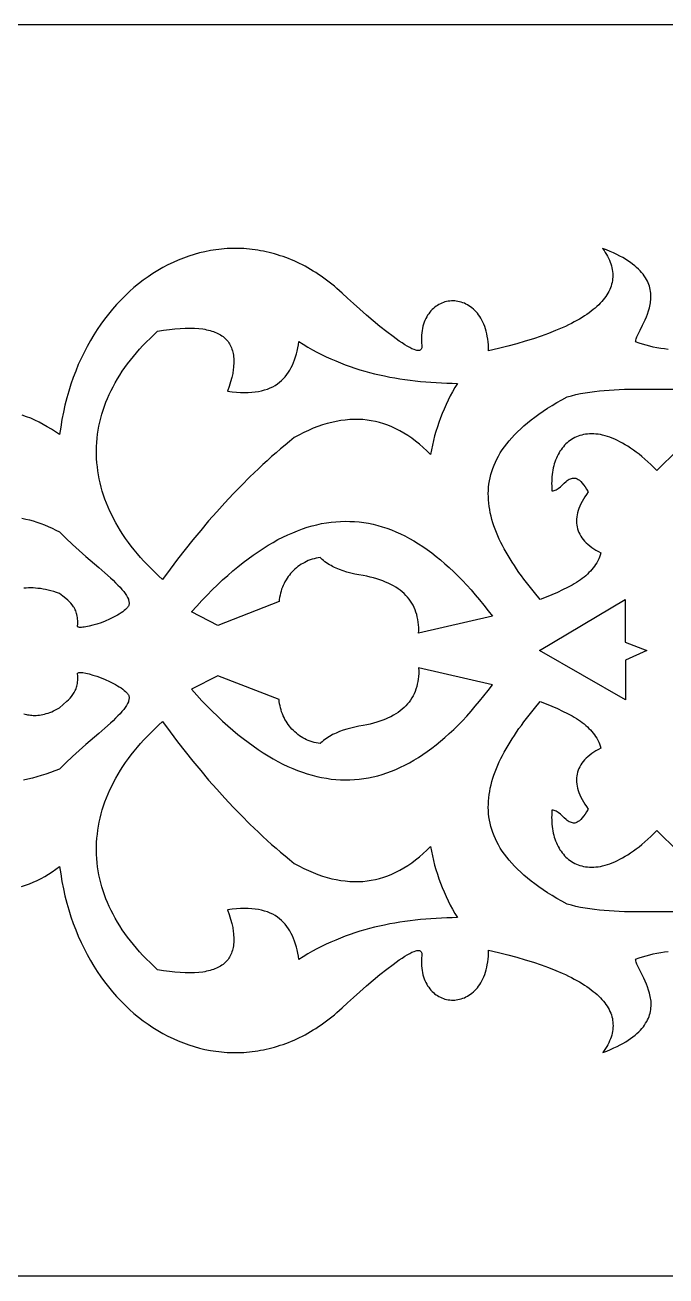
# Model space of a CAD drawing. Extents: x -1578 to -778, y -133 to 7.
# Drawn here: x -1292.1 to -1220.4, y -133.1 to 6.9 of the extents above; entities that cross this region are included whole.
import ezdxf

# ---------------------------------------------------------------- set-up
doc = ezdxf.new("R2010")
doc.units = 0
doc.layers.add('LAYER_2', color=174, linetype='CONTINUOUS')

msp = doc.modelspace()

# ---------------------------------------------------------------- linework, layer by layer
at = {"layer": 'LAYER_2'}
for points in [[(-1577.79, -133.05), (-777.79, -133.05), (-777.79, 6.95), (-1577.79, 6.95)], [(-1277.3, -27.33), (-1276.63, -27.22), (-1275.99, -27.13), (-1275.37, -27.06), (-1274.78, -27.01), (-1274.22, -26.98), (-1273.69, -26.97), (-1273.18, -26.98), (-1272.7, -27.02), (-1272.25, -27.07), (-1272.03, -27.11), (-1271.82, -27.15), (-1271.62, -27.19), (-1271.43, -27.24), (-1271.24, -27.3), (-1271.06, -27.36), (-1270.88, -27.42), (-1270.72, -27.49), (-1270.56, -27.57), (-1270.4, -27.65), (-1270.26, -27.74), (-1270.12, -27.83), (-1269.98, -27.93), (-1269.86, -28.03), (-1269.74, -28.14), (-1269.63, -28.25), (-1269.52, -28.37), (-1269.42, -28.49), (-1269.33, -28.62), (-1269.25, -28.75), (-1269.17, -28.89), (-1269.1, -29.03), (-1269.04, -29.18), (-1268.98, -29.34), (-1268.93, -29.5), (-1268.89, -29.66), (-1268.85, -29.83), (-1268.82, -30.01), (-1268.8, -30.19), (-1268.78, -30.37), (-1268.77, -30.56), (-1268.77, -30.76), (-1268.78, -30.96), (-1268.79, -31.16), (-1268.81, -31.38), (-1268.83, -31.59), (-1268.9, -32.04), (-1269, -32.51), (-1269.13, -33), (-1269.28, -33.51), (-1269.47, -34.04), (-1268.97, -34.11), (-1268.49, -34.15), (-1268.04, -34.18), (-1267.6, -34.19), (-1267.18, -34.19), (-1266.77, -34.16), (-1266.39, -34.12), (-1266.02, -34.06), (-1265.67, -33.99), (-1265.33, -33.9), (-1265.01, -33.79), (-1264.71, -33.67), (-1264.42, -33.53), (-1264.15, -33.38), (-1263.9, -33.21), (-1263.66, -33.03), (-1263.43, -32.84), (-1263.21, -32.63), (-1263.01, -32.41), (-1262.83, -32.17), (-1262.65, -31.92), (-1262.49, -31.67), (-1262.34, -31.39), (-1262.21, -31.11), (-1262.08, -30.82), (-1261.97, -30.51), (-1261.86, -30.2), (-1261.77, -29.87), (-1261.69, -29.54), (-1261.62, -29.19), (-1261.55, -28.84), (-1261.5, -28.47), (-1261, -28.79), (-1260.49, -29.1), (-1259.98, -29.39), (-1259.47, -29.66), (-1258.95, -29.93), (-1258.43, -30.18), (-1257.9, -30.42), (-1257.37, -30.65), (-1256.84, -30.87), (-1256.3, -31.08), (-1255.76, -31.27), (-1255.22, -31.45), (-1254.67, -31.63), (-1254.12, -31.79), (-1253.57, -31.94), (-1253.01, -32.08), (-1252.45, -32.21), (-1251.89, -32.33), (-1251.32, -32.45), (-1250.76, -32.55), (-1250.19, -32.64), (-1249.61, -32.73), (-1249.03, -32.81), (-1248.46, -32.88), (-1247.87, -32.94), (-1247.29, -32.99), (-1246.7, -33.03), (-1246.12, -33.07), (-1245.52, -33.1), (-1244.93, -33.13), (-1244.34, -33.15), (-1243.74, -33.16), (-1244.02, -33.62), (-1244.29, -34.1), (-1244.54, -34.57), (-1244.78, -35.05), (-1245.02, -35.54), (-1245.23, -36.03), (-1245.44, -36.52), (-1245.63, -37.02), (-1245.82, -37.52), (-1245.98, -38.02), (-1246.14, -38.53), (-1246.29, -39.04), (-1246.42, -39.56), (-1246.54, -40.08), (-1246.65, -40.6), (-1246.74, -41.13), (-1247.16, -40.72), (-1247.58, -40.33), (-1248, -39.96), (-1248.43, -39.62), (-1248.86, -39.3), (-1249.29, -39), (-1249.73, -38.72), (-1250.17, -38.47), (-1250.62, -38.24), (-1251.07, -38.03), (-1251.52, -37.85), (-1251.98, -37.69), (-1252.45, -37.55), (-1252.91, -37.43), (-1253.39, -37.34), (-1253.86, -37.27), (-1254.34, -37.22), (-1254.82, -37.2), (-1255.31, -37.19), (-1255.8, -37.21), (-1256.3, -37.26), (-1256.8, -37.32), (-1257.3, -37.41), (-1257.81, -37.52), (-1258.32, -37.66), (-1258.84, -37.81), (-1259.36, -37.99), (-1259.88, -38.19), (-1260.41, -38.42), (-1260.95, -38.67), (-1261.48, -38.94), (-1262.02, -39.23), (-1262.53, -39.65), (-1263.04, -40.07), (-1263.54, -40.49), (-1264.04, -40.92), (-1264.54, -41.36), (-1265.03, -41.81), (-1265.52, -42.25), (-1266.01, -42.71), (-1266.49, -43.17), (-1266.97, -43.63), (-1267.92, -44.58), (-1268.85, -45.54), (-1269.78, -46.53), (-1270.69, -47.54), (-1271.59, -48.56), (-1272.47, -49.61), (-1273.35, -50.67), (-1274.21, -51.75), (-1275.07, -52.85), (-1275.91, -53.97), (-1276.74, -55.1), (-1277.19, -54.7), (-1277.62, -54.29), (-1278.04, -53.89), (-1278.44, -53.48), (-1278.83, -53.06), (-1279.21, -52.65), (-1279.57, -52.23), (-1279.92, -51.8), (-1280.26, -51.38), (-1280.58, -50.95), (-1280.89, -50.52), (-1281.18, -50.09), (-1281.46, -49.65), (-1281.73, -49.22), (-1281.98, -48.78), (-1282.22, -48.34), (-1282.44, -47.89), (-1282.65, -47.45), (-1282.85, -47), (-1283.03, -46.56), (-1283.2, -46.11), (-1283.36, -45.66), (-1283.5, -45.21), (-1283.62, -44.76), (-1283.74, -44.3), (-1283.84, -43.85), (-1283.92, -43.4), (-1284, -42.94), (-1284.05, -42.49), (-1284.1, -42.04), (-1284.13, -41.58), (-1284.14, -41.13), (-1284.15, -40.67), (-1284.13, -40.22), (-1284.11, -39.77), (-1284.07, -39.31), (-1284.02, -38.86), (-1283.95, -38.41), (-1283.87, -37.96), (-1283.77, -37.51), (-1283.66, -37.06), (-1283.54, -36.61), (-1283.4, -36.17), (-1283.25, -35.72), (-1283.09, -35.28), (-1282.91, -34.84), (-1282.72, -34.4), (-1282.51, -33.96), (-1282.29, -33.53), (-1282.05, -33.1), (-1281.81, -32.66), (-1281.54, -32.24), (-1281.27, -31.81), (-1280.98, -31.39), (-1280.67, -30.97), (-1280.35, -30.55), (-1280.02, -30.14), (-1279.68, -29.73), (-1279.32, -29.32), (-1278.94, -28.91), (-1278.55, -28.51), (-1278.15, -28.12), (-1277.73, -27.72)], [(-1263.71, -57.58), (-1270.55, -60.24), (-1273.52, -58.72), (-1272.93, -58.08), (-1272.34, -57.45), (-1271.76, -56.85), (-1271.18, -56.26), (-1270.6, -55.7), (-1270.03, -55.16), (-1269.45, -54.65), (-1268.88, -54.15), (-1268.31, -53.68), (-1267.74, -53.22), (-1267.18, -52.79), (-1266.61, -52.38), (-1266.05, -52), (-1265.49, -51.63), (-1264.94, -51.28), (-1264.38, -50.96), (-1263.83, -50.65), (-1263.28, -50.37), (-1262.73, -50.11), (-1262.18, -49.87), (-1261.64, -49.65), (-1261.09, -49.45), (-1260.55, -49.27), (-1260.01, -49.11), (-1259.48, -48.98), (-1258.94, -48.86), (-1258.41, -48.77), (-1257.88, -48.69), (-1257.35, -48.64), (-1256.82, -48.6), (-1256.29, -48.59), (-1255.77, -48.6), (-1255.25, -48.62), (-1254.73, -48.67), (-1254.21, -48.74), (-1253.69, -48.82), (-1253.17, -48.93), (-1252.66, -49.06), (-1252.15, -49.21), (-1251.64, -49.37), (-1251.13, -49.56), (-1250.62, -49.77), (-1250.11, -50), (-1249.61, -50.24), (-1249.11, -50.51), (-1248.61, -50.79), (-1248.11, -51.1), (-1247.61, -51.42), (-1247.11, -51.77), (-1246.62, -52.13), (-1246.12, -52.52), (-1245.63, -52.92), (-1245.14, -53.34), (-1244.65, -53.78), (-1244.16, -54.24), (-1243.67, -54.72), (-1243.19, -55.22), (-1242.7, -55.73), (-1242.22, -56.27), (-1241.74, -56.82), (-1241.26, -57.4), (-1240.78, -57.99), (-1240.3, -58.6), (-1239.83, -59.23), (-1248.09, -61.13), (-1248.08, -60.8), (-1248.08, -60.49), (-1248.1, -60.18), (-1248.13, -59.88), (-1248.17, -59.59), (-1248.23, -59.3), (-1248.3, -59.02), (-1248.38, -58.75), (-1248.47, -58.49), (-1248.58, -58.24), (-1248.7, -58), (-1248.84, -57.76), (-1248.99, -57.53), (-1249.15, -57.31), (-1249.32, -57.09), (-1249.51, -56.89), (-1249.71, -56.69), (-1249.92, -56.5), (-1250.15, -56.32), (-1250.39, -56.14), (-1250.64, -55.98), (-1250.91, -55.82), (-1251.18, -55.67), (-1251.48, -55.53), (-1251.78, -55.39), (-1252.1, -55.27), (-1252.43, -55.15), (-1252.78, -55.04), (-1253.13, -54.93), (-1253.5, -54.84), (-1253.89, -54.75), (-1254.28, -54.67), (-1254.76, -54.59), (-1255.23, -54.5), (-1255.68, -54.39), (-1256.11, -54.28), (-1256.53, -54.15), (-1256.94, -54), (-1257.33, -53.84), (-1257.52, -53.75), (-1257.71, -53.66), (-1257.89, -53.56), (-1258.06, -53.46), (-1258.24, -53.35), (-1258.41, -53.24), (-1258.57, -53.12), (-1258.73, -52.99), (-1258.89, -52.86), (-1259.04, -52.73), (-1259.11, -52.65), (-1259.34, -52.69), (-1259.57, -52.73), (-1259.79, -52.78), (-1260.01, -52.85), (-1260.23, -52.92), (-1260.44, -53), (-1260.64, -53.09), (-1260.84, -53.19), (-1261.04, -53.3), (-1261.23, -53.41), (-1261.42, -53.54), (-1261.6, -53.67), (-1261.77, -53.81), (-1261.94, -53.95), (-1262.1, -54.11), (-1262.26, -54.27), (-1262.41, -54.43), (-1262.55, -54.61), (-1262.68, -54.79), (-1262.81, -54.97), (-1262.93, -55.16), (-1263.05, -55.36), (-1263.15, -55.56), (-1263.25, -55.77), (-1263.34, -55.98), (-1263.42, -56.2), (-1263.49, -56.42), (-1263.55, -56.65), (-1263.6, -56.88), (-1263.65, -57.11), (-1263.68, -57.34)], [(-1224.96, -57.36), (-1224.97, -62.13), (-1222.55, -63.06), (-1224.94, -64.14), (-1224.94, -68.56), (-1234.54, -63.06)], [(-1263.71, -68.54), (-1270.55, -65.89), (-1273.52, -67.4), (-1272.93, -68.05), (-1272.34, -68.68), (-1271.76, -69.28), (-1271.18, -69.86), (-1270.6, -70.42), (-1270.03, -70.96), (-1269.45, -71.48), (-1268.88, -71.98), (-1268.31, -72.45), (-1267.74, -72.9), (-1267.18, -73.33), (-1266.61, -73.74), (-1266.05, -74.13), (-1265.49, -74.5), (-1264.94, -74.85), (-1264.38, -75.17), (-1263.83, -75.47), (-1263.28, -75.76), (-1262.73, -76.02), (-1262.18, -76.26), (-1261.64, -76.48), (-1261.09, -76.68), (-1260.55, -76.86), (-1260.01, -77.01), (-1259.48, -77.15), (-1258.94, -77.27), (-1258.41, -77.36), (-1257.88, -77.44), (-1257.35, -77.49), (-1256.82, -77.52), (-1256.29, -77.54), (-1255.77, -77.53), (-1255.25, -77.5), (-1254.73, -77.46), (-1254.21, -77.39), (-1253.69, -77.3), (-1253.17, -77.19), (-1252.66, -77.07), (-1252.15, -76.92), (-1251.64, -76.75), (-1251.13, -76.57), (-1250.62, -76.36), (-1250.11, -76.13), (-1249.61, -75.88), (-1249.11, -75.62), (-1248.61, -75.33), (-1248.11, -75.03), (-1247.61, -74.7), (-1247.11, -74.36), (-1246.62, -73.99), (-1246.12, -73.61), (-1245.63, -73.21), (-1245.14, -72.79), (-1244.65, -72.35), (-1244.16, -71.89), (-1243.67, -71.41), (-1243.19, -70.91), (-1242.7, -70.39), (-1242.22, -69.86), (-1241.74, -69.3), (-1241.26, -68.73), (-1240.78, -68.14), (-1240.3, -67.53), (-1239.83, -66.9), (-1248.09, -65), (-1248.08, -65.32), (-1248.08, -65.64), (-1248.1, -65.95), (-1248.13, -66.25), (-1248.17, -66.54), (-1248.23, -66.83), (-1248.3, -67.1), (-1248.38, -67.37), (-1248.47, -67.63), (-1248.58, -67.89), (-1248.7, -68.13), (-1248.84, -68.37), (-1248.99, -68.6), (-1249.15, -68.82), (-1249.32, -69.03), (-1249.51, -69.24), (-1249.71, -69.44), (-1249.92, -69.63), (-1250.15, -69.81), (-1250.39, -69.98), (-1250.64, -70.15), (-1250.91, -70.31), (-1251.18, -70.46), (-1251.48, -70.6), (-1251.78, -70.73), (-1252.1, -70.86), (-1252.43, -70.98), (-1252.78, -71.09), (-1253.13, -71.19), (-1253.5, -71.29), (-1253.89, -71.38), (-1254.28, -71.45), (-1254.76, -71.54), (-1255.23, -71.63), (-1255.68, -71.73), (-1256.11, -71.85), (-1256.53, -71.98), (-1256.94, -72.13), (-1257.33, -72.29), (-1257.52, -72.37), (-1257.71, -72.47), (-1257.89, -72.56), (-1258.06, -72.67), (-1258.24, -72.78), (-1258.41, -72.89), (-1258.57, -73.01), (-1258.73, -73.13), (-1258.89, -73.26), (-1259.04, -73.4), (-1259.11, -73.47), (-1259.34, -73.44), (-1259.57, -73.4), (-1259.79, -73.34), (-1260.01, -73.28), (-1260.23, -73.21), (-1260.44, -73.13), (-1260.64, -73.04), (-1260.84, -72.94), (-1261.04, -72.83), (-1261.23, -72.71), (-1261.42, -72.59), (-1261.6, -72.46), (-1261.77, -72.32), (-1261.94, -72.17), (-1262.1, -72.02), (-1262.26, -71.86), (-1262.41, -71.69), (-1262.55, -71.52), (-1262.68, -71.34), (-1262.81, -71.15), (-1262.93, -70.96), (-1263.05, -70.77), (-1263.15, -70.56), (-1263.25, -70.36), (-1263.34, -70.14), (-1263.42, -69.93), (-1263.49, -69.71), (-1263.55, -69.48), (-1263.6, -69.25), (-1263.65, -69.02), (-1263.68, -68.78)], [(-1246.74, -84.98), (-1246.65, -85.51), (-1246.54, -86.03), (-1246.42, -86.55), (-1246.29, -87.07), (-1246.14, -87.58), (-1245.98, -88.09), (-1245.82, -88.59), (-1245.63, -89.09), (-1245.44, -89.59), (-1245.23, -90.08), (-1245.02, -90.57), (-1244.78, -91.06), (-1244.54, -91.54), (-1244.29, -92.01), (-1244.02, -92.48), (-1243.74, -92.95), (-1244.34, -92.96), (-1244.93, -92.98), (-1245.52, -93.01), (-1246.12, -93.04), (-1246.7, -93.07), (-1247.29, -93.12), (-1247.87, -93.17), (-1248.46, -93.23), (-1249.03, -93.3), (-1249.61, -93.38), (-1250.19, -93.47), (-1250.76, -93.56), (-1251.32, -93.66), (-1251.89, -93.78), (-1252.45, -93.9), (-1253.01, -94.03), (-1253.57, -94.17), (-1254.12, -94.32), (-1254.67, -94.48), (-1255.22, -94.66), (-1255.76, -94.84), (-1256.3, -95.03), (-1256.84, -95.24), (-1257.37, -95.46), (-1257.9, -95.69), (-1258.43, -95.93), (-1258.95, -96.18), (-1259.47, -96.45), (-1259.98, -96.72), (-1260.49, -97.01), (-1261, -97.32), (-1261.5, -97.64), (-1261.55, -97.27), (-1261.62, -96.92), (-1261.69, -96.57), (-1261.77, -96.24), (-1261.86, -95.91), (-1261.97, -95.6), (-1262.08, -95.29), (-1262.21, -95), (-1262.34, -94.72), (-1262.49, -94.44), (-1262.65, -94.19), (-1262.83, -93.94), (-1263.01, -93.7), (-1263.21, -93.48), (-1263.43, -93.27), (-1263.66, -93.08), (-1263.9, -92.9), (-1264.15, -92.73), (-1264.42, -92.58), (-1264.71, -92.44), (-1265.01, -92.32), (-1265.33, -92.21), (-1265.67, -92.12), (-1266.02, -92.05), (-1266.39, -91.99), (-1266.77, -91.95), (-1267.18, -91.92), (-1267.6, -91.92), (-1268.04, -91.93), (-1268.49, -91.95), (-1268.97, -92), (-1269.47, -92.07), (-1269.28, -92.6), (-1269.13, -93.11), (-1269, -93.6), (-1268.9, -94.07), (-1268.83, -94.52), (-1268.81, -94.73), (-1268.79, -94.94), (-1268.78, -95.15), (-1268.77, -95.35), (-1268.77, -95.55), (-1268.78, -95.74), (-1268.8, -95.92), (-1268.82, -96.1), (-1268.85, -96.28), (-1268.89, -96.45), (-1268.93, -96.61), (-1268.98, -96.77), (-1269.04, -96.93), (-1269.1, -97.07), (-1269.17, -97.22), (-1269.25, -97.36), (-1269.33, -97.49), (-1269.42, -97.62), (-1269.52, -97.74), (-1269.63, -97.86), (-1269.74, -97.97), (-1269.86, -98.08), (-1269.98, -98.18), (-1270.12, -98.28), (-1270.26, -98.37), (-1270.4, -98.46), (-1270.56, -98.54), (-1270.72, -98.61), (-1270.88, -98.69), (-1271.06, -98.75), (-1271.24, -98.81), (-1271.43, -98.87), (-1271.62, -98.92), (-1271.82, -98.96), (-1272.03, -99), (-1272.25, -99.04), (-1272.7, -99.09), (-1273.18, -99.13), (-1273.69, -99.14), (-1274.22, -99.13), (-1274.78, -99.1), (-1275.37, -99.05), (-1275.99, -98.98), (-1276.63, -98.89), (-1277.3, -98.78), (-1277.73, -98.39), (-1278.15, -97.99), (-1278.55, -97.6), (-1278.94, -97.2), (-1279.32, -96.79), (-1279.68, -96.38), (-1280.02, -95.97), (-1280.35, -95.56), (-1280.67, -95.14), (-1280.98, -94.72), (-1281.27, -94.3), (-1281.54, -93.87), (-1281.81, -93.44), (-1282.05, -93.01), (-1282.29, -92.58), (-1282.51, -92.15), (-1282.72, -91.71), (-1282.91, -91.27), (-1283.09, -90.83), (-1283.25, -90.39), (-1283.4, -89.94), (-1283.54, -89.5), (-1283.66, -89.05), (-1283.77, -88.6), (-1283.87, -88.15), (-1283.95, -87.7), (-1284.02, -87.25), (-1284.07, -86.8), (-1284.11, -86.34), (-1284.13, -85.89), (-1284.15, -85.44), (-1284.14, -84.98), (-1284.13, -84.53), (-1284.1, -84.07), (-1284.05, -83.62), (-1284, -83.17), (-1283.92, -82.71), (-1283.84, -82.26), (-1283.74, -81.81), (-1283.62, -81.35), (-1283.5, -80.9), (-1283.36, -80.45), (-1283.2, -80), (-1283.03, -79.55), (-1282.85, -79.11), (-1282.65, -78.66), (-1282.44, -78.22), (-1282.22, -77.77), (-1281.98, -77.33), (-1281.73, -76.89), (-1281.46, -76.46), (-1281.18, -76.02), (-1280.89, -75.59), (-1280.58, -75.16), (-1280.26, -74.73), (-1279.92, -74.31), (-1279.57, -73.88), (-1279.21, -73.46), (-1278.83, -73.05), (-1278.44, -72.63), (-1278.04, -72.22), (-1277.62, -71.82), (-1277.19, -71.41), (-1276.74, -71.01), (-1275.91, -72.14), (-1275.07, -73.26), (-1274.21, -74.36), (-1273.35, -75.44), (-1272.47, -76.5), (-1271.59, -77.55), (-1270.69, -78.57), (-1269.78, -79.58), (-1268.85, -80.57), (-1267.92, -81.53), (-1266.97, -82.48), (-1266.49, -82.94), (-1266.01, -83.4), (-1265.52, -83.86), (-1265.03, -84.3), (-1264.54, -84.75), (-1264.04, -85.18), (-1263.54, -85.62), (-1263.04, -86.04), (-1262.53, -86.46), (-1262.02, -86.88), (-1261.48, -87.17), (-1260.95, -87.44), (-1260.41, -87.69), (-1259.88, -87.91), (-1259.36, -88.12), (-1258.84, -88.3), (-1258.32, -88.45), (-1257.81, -88.59), (-1257.3, -88.7), (-1256.8, -88.79), (-1256.3, -88.85), (-1255.8, -88.9), (-1255.31, -88.92), (-1254.82, -88.91), (-1254.34, -88.89), (-1253.86, -88.84), (-1253.39, -88.77), (-1252.91, -88.68), (-1252.45, -88.56), (-1251.98, -88.42), (-1251.52, -88.26), (-1251.07, -88.07), (-1250.62, -87.87), (-1250.17, -87.64), (-1249.73, -87.39), (-1249.29, -87.11), (-1248.86, -86.81), (-1248.43, -86.49), (-1248, -86.15), (-1247.58, -85.78), (-1247.16, -85.39)]]:
    msp.add_lwpolyline(points, close=True, dxfattribs=at)
for points in [[(-1220.15, -29.37), (-1220.57, -29.31), (-1220.99, -29.25), (-1221.41, -29.17), (-1221.82, -29.09), (-1222.22, -28.99), (-1222.62, -28.89), (-1223.02, -28.77), (-1223.41, -28.65), (-1223.79, -28.51), (-1223.78, -28.43), (-1223.77, -28.34), (-1223.72, -28.16), (-1223.64, -27.95), (-1223.54, -27.72), (-1223.3, -27.22), (-1223.02, -26.66), (-1222.88, -26.36), (-1222.73, -26.05), (-1222.59, -25.73), (-1222.46, -25.4), (-1222.35, -25.05), (-1222.25, -24.7), (-1222.17, -24.34), (-1222.14, -24.16), (-1222.11, -23.98), (-1222.09, -23.8), (-1222.08, -23.61), (-1222.08, -23.42), (-1222.08, -23.24), (-1222.1, -23.05), (-1222.12, -22.86), (-1222.16, -22.67), (-1222.2, -22.48), (-1222.25, -22.29), (-1222.32, -22.09), (-1222.39, -21.9), (-1222.48, -21.71), (-1222.58, -21.52), (-1222.7, -21.33), (-1222.82, -21.14), (-1222.96, -20.95), (-1223.12, -20.76), (-1223.29, -20.57), (-1223.48, -20.38), (-1223.68, -20.19), (-1223.89, -20.01), (-1224.13, -19.82), (-1224.38, -19.64), (-1224.65, -19.45), (-1224.93, -19.27), (-1225.24, -19.09), (-1225.56, -18.91), (-1225.91, -18.74), (-1226.27, -18.56), (-1226.66, -18.39), (-1227.06, -18.22), (-1227.49, -18.05), (-1227.33, -18.28), (-1227.19, -18.5), (-1227.06, -18.72), (-1226.94, -18.93), (-1226.83, -19.15), (-1226.73, -19.37), (-1226.65, -19.58), (-1226.57, -19.79), (-1226.51, -20.01), (-1226.45, -20.22), (-1226.41, -20.43), (-1226.38, -20.64), (-1226.36, -20.85), (-1226.35, -21.05), (-1226.36, -21.26), (-1226.37, -21.46), (-1226.4, -21.66), (-1226.43, -21.87), (-1226.48, -22.07), (-1226.54, -22.27), (-1226.61, -22.46), (-1226.69, -22.66), (-1226.78, -22.86), (-1226.89, -23.05), (-1227, -23.24), (-1227.13, -23.43), (-1227.27, -23.62), (-1227.42, -23.81), (-1227.58, -24), (-1227.75, -24.18), (-1227.93, -24.37), (-1228.12, -24.55), (-1228.33, -24.73), (-1228.54, -24.91), (-1228.77, -25.09), (-1229.01, -25.27), (-1229.26, -25.44), (-1229.52, -25.61), (-1229.79, -25.79), (-1230.08, -25.96), (-1230.37, -26.12), (-1230.68, -26.29), (-1230.99, -26.46), (-1231.32, -26.62), (-1231.66, -26.78), (-1232.01, -26.94), (-1232.75, -27.26), (-1233.53, -27.57), (-1234.36, -27.87), (-1235.23, -28.16), (-1236.14, -28.45), (-1237.1, -28.73), (-1238.11, -29), (-1239.16, -29.27), (-1240.26, -29.53), (-1240.26, -29.18), (-1240.28, -28.84), (-1240.31, -28.51), (-1240.35, -28.2), (-1240.4, -27.89), (-1240.46, -27.6), (-1240.52, -27.32), (-1240.6, -27.05), (-1240.69, -26.8), (-1240.78, -26.55), (-1240.89, -26.32), (-1241, -26.09), (-1241.12, -25.88), (-1241.24, -25.68), (-1241.37, -25.49), (-1241.51, -25.31), (-1241.66, -25.15), (-1241.8, -24.99), (-1241.96, -24.84), (-1242.12, -24.71), (-1242.28, -24.59), (-1242.45, -24.47), (-1242.62, -24.37), (-1242.79, -24.28), (-1242.96, -24.2), (-1243.14, -24.13), (-1243.32, -24.07), (-1243.5, -24.02), (-1243.69, -23.98), (-1243.87, -23.96), (-1244.05, -23.94), (-1244.23, -23.93), (-1244.42, -23.94), (-1244.6, -23.95), (-1244.78, -23.97), (-1244.96, -24.01), (-1245.14, -24.05), (-1245.31, -24.11), (-1245.48, -24.17), (-1245.65, -24.25), (-1245.82, -24.33), (-1245.98, -24.43), (-1246.13, -24.53), (-1246.29, -24.65), (-1246.43, -24.77), (-1246.57, -24.9), (-1246.71, -25.05), (-1246.84, -25.2), (-1246.96, -25.36), (-1247.08, -25.54), (-1247.18, -25.72), (-1247.28, -25.91), (-1247.38, -26.11), (-1247.46, -26.32), (-1247.53, -26.54), (-1247.6, -26.77), (-1247.65, -27.01), (-1247.7, -27.25), (-1247.73, -27.51), (-1247.76, -27.78), (-1247.77, -28.05), (-1247.77, -28.34), (-1247.76, -28.63), (-1247.73, -28.93), (-1247.73, -29.03), (-1247.73, -29.12), (-1247.74, -29.2), (-1247.76, -29.27), (-1247.79, -29.33), (-1247.83, -29.38), (-1247.87, -29.42), (-1247.93, -29.45), (-1247.99, -29.47), (-1248.05, -29.48), (-1248.13, -29.49), (-1248.21, -29.48), (-1248.3, -29.47), (-1248.39, -29.44), (-1248.6, -29.38), (-1248.83, -29.28), (-1249.08, -29.16), (-1249.35, -29.01), (-1249.64, -28.83), (-1249.94, -28.63), (-1250.26, -28.42), (-1250.6, -28.18), (-1250.94, -27.93), (-1251.66, -27.38), (-1252.41, -26.78), (-1253.16, -26.15), (-1253.92, -25.51), (-1254.66, -24.86), (-1255.37, -24.23), (-1256.04, -23.62), (-1256.66, -23.05), (-1256.95, -22.79), (-1257.23, -22.54), (-1257.52, -22.29), (-1257.81, -22.05), (-1258.1, -21.82), (-1258.4, -21.6), (-1258.69, -21.38), (-1258.99, -21.17), (-1259.29, -20.97), (-1259.59, -20.77), (-1259.89, -20.59), (-1260.19, -20.41), (-1260.49, -20.23), (-1260.8, -20.06), (-1261.1, -19.9), (-1261.41, -19.75), (-1261.72, -19.6), (-1262.02, -19.46), (-1262.33, -19.33), (-1262.64, -19.2), (-1262.95, -19.09), (-1263.26, -18.97), (-1263.57, -18.87), (-1263.89, -18.77), (-1264.2, -18.67), (-1264.51, -18.59), (-1264.82, -18.51), (-1265.14, -18.44), (-1265.45, -18.37), (-1265.77, -18.31), (-1266.08, -18.26), (-1266.39, -18.21), (-1266.71, -18.17), (-1267.02, -18.13), (-1267.34, -18.1), (-1267.65, -18.08), (-1267.96, -18.07), (-1268.28, -18.06), (-1268.59, -18.05), (-1268.9, -18.06), (-1269.22, -18.07), (-1269.53, -18.08), (-1269.84, -18.1), (-1270.15, -18.13), (-1270.46, -18.16), (-1270.77, -18.2), (-1271.39, -18.3), (-1272, -18.42), (-1272.61, -18.56), (-1273.21, -18.73), (-1273.81, -18.92), (-1274.4, -19.13), (-1274.99, -19.37), (-1275.57, -19.62), (-1276.15, -19.9), (-1276.72, -20.2), (-1277.28, -20.52), (-1277.83, -20.86), (-1278.37, -21.23), (-1278.91, -21.61), (-1279.43, -22.02), (-1279.95, -22.44), (-1280.45, -22.89), (-1280.95, -23.35), (-1281.43, -23.83), (-1281.9, -24.34), (-1282.36, -24.86), (-1282.8, -25.4), (-1283.24, -25.96), (-1283.66, -26.53), (-1284.06, -27.13), (-1284.45, -27.74), (-1284.83, -28.37), (-1285.19, -29.02), (-1285.54, -29.69), (-1285.86, -30.37), (-1286.18, -31.06), (-1286.47, -31.78), (-1286.75, -32.51), (-1287.01, -33.25), (-1287.25, -34.02), (-1287.47, -34.79), (-1287.67, -35.58), (-1287.85, -36.39), (-1288.01, -37.21), (-1288.15, -38.05), (-1288.27, -38.9), (-1288.73, -38.58), (-1289.19, -38.29), (-1289.65, -38.01), (-1290.12, -37.75), (-1290.58, -37.5), (-1291.05, -37.28), (-1291.51, -37.07), (-1291.98, -36.89), (-1292.45, -36.72)], [(-1212.01, -33.66), (-1221.41, -42.9), (-1221.75, -42.56), (-1222.09, -42.24), (-1222.42, -41.93), (-1222.75, -41.63), (-1223.08, -41.36), (-1223.4, -41.1), (-1223.72, -40.85), (-1224.04, -40.62), (-1224.35, -40.4), (-1224.66, -40.2), (-1224.96, -40.02), (-1225.26, -39.84), (-1225.55, -39.69), (-1225.84, -39.54), (-1226.13, -39.41), (-1226.41, -39.29), (-1226.69, -39.19), (-1226.96, -39.1), (-1227.22, -39.02), (-1227.49, -38.96), (-1227.74, -38.9), (-1228, -38.86), (-1228.24, -38.83), (-1228.48, -38.81), (-1228.72, -38.81), (-1228.95, -38.81), (-1229.18, -38.83), (-1229.4, -38.86), (-1229.61, -38.89), (-1229.82, -38.94), (-1230.03, -39), (-1230.23, -39.07), (-1230.42, -39.15), (-1230.61, -39.23), (-1230.79, -39.33), (-1230.96, -39.43), (-1231.13, -39.55), (-1231.29, -39.67), (-1231.45, -39.8), (-1231.6, -39.94), (-1231.75, -40.09), (-1231.88, -40.25), (-1232.01, -40.41), (-1232.14, -40.58), (-1232.26, -40.76), (-1232.37, -40.94), (-1232.47, -41.13), (-1232.57, -41.33), (-1232.66, -41.53), (-1232.75, -41.74), (-1232.83, -41.96), (-1232.9, -42.18), (-1232.96, -42.4), (-1233.01, -42.63), (-1233.06, -42.87), (-1233.1, -43.11), (-1233.14, -43.36), (-1233.16, -43.61), (-1233.18, -43.86), (-1233.19, -44.12), (-1233.2, -44.38), (-1233.19, -44.64), (-1233.18, -44.91), (-1233.16, -45.18), (-1233.04, -45.17), (-1232.91, -45.15), (-1232.79, -45.11), (-1232.68, -45.06), (-1232.56, -44.99), (-1232.45, -44.91), (-1232.22, -44.73), (-1231.78, -44.33), (-1231.56, -44.13), (-1231.45, -44.04), (-1231.33, -43.96), (-1231.22, -43.89), (-1231.1, -43.83), (-1230.98, -43.79), (-1230.86, -43.76), (-1230.74, -43.75), (-1230.61, -43.75), (-1230.48, -43.78), (-1230.35, -43.83), (-1230.21, -43.91), (-1230.07, -44.01), (-1229.92, -44.15), (-1229.77, -44.31), (-1229.61, -44.51), (-1229.45, -44.74), (-1229.29, -45), (-1229.11, -45.31), (-1229.31, -45.58), (-1229.48, -45.85), (-1229.64, -46.12), (-1229.79, -46.38), (-1229.92, -46.64), (-1230.04, -46.9), (-1230.14, -47.15), (-1230.22, -47.39), (-1230.29, -47.64), (-1230.35, -47.88), (-1230.39, -48.11), (-1230.41, -48.34), (-1230.42, -48.57), (-1230.41, -48.8), (-1230.39, -49.01), (-1230.35, -49.23), (-1230.3, -49.44), (-1230.23, -49.65), (-1230.15, -49.85), (-1230.05, -50.05), (-1229.94, -50.25), (-1229.81, -50.44), (-1229.66, -50.63), (-1229.5, -50.81), (-1229.33, -50.99), (-1229.14, -51.17), (-1228.93, -51.34), (-1228.71, -51.51), (-1228.48, -51.67), (-1228.23, -51.83), (-1227.96, -51.99), (-1227.68, -52.14), (-1227.75, -52.37), (-1227.84, -52.6), (-1227.93, -52.81), (-1228.03, -53.02), (-1228.15, -53.23), (-1228.27, -53.43), (-1228.4, -53.62), (-1228.54, -53.81), (-1228.69, -53.99), (-1228.85, -54.17), (-1229.02, -54.34), (-1229.19, -54.51), (-1229.38, -54.68), (-1229.57, -54.84), (-1229.77, -54.99), (-1229.98, -55.15), (-1230.2, -55.3), (-1230.43, -55.45), (-1230.67, -55.59), (-1230.91, -55.73), (-1231.42, -56.01), (-1231.97, -56.28), (-1232.55, -56.55), (-1233.16, -56.81), (-1233.8, -57.07), (-1234.47, -57.33), (-1235.1, -56.57), (-1235.71, -55.82), (-1236.3, -55.06), (-1236.57, -54.68), (-1236.85, -54.31), (-1237.11, -53.93), (-1237.36, -53.56), (-1237.61, -53.18), (-1237.84, -52.81), (-1238.07, -52.44), (-1238.29, -52.06), (-1238.5, -51.69), (-1238.69, -51.32), (-1238.88, -50.95), (-1239.06, -50.58), (-1239.22, -50.21), (-1239.38, -49.85), (-1239.52, -49.48), (-1239.66, -49.11), (-1239.78, -48.75), (-1239.88, -48.38), (-1239.98, -48.02), (-1240.06, -47.65), (-1240.13, -47.29), (-1240.19, -46.93), (-1240.24, -46.57), (-1240.27, -46.21), (-1240.28, -45.85), (-1240.29, -45.5), (-1240.28, -45.14), (-1240.25, -44.78), (-1240.21, -44.43), (-1240.15, -44.08), (-1240.08, -43.72), (-1240, -43.37), (-1239.9, -43.02), (-1239.78, -42.67), (-1239.64, -42.33), (-1239.49, -41.98), (-1239.32, -41.63), (-1239.14, -41.29), (-1238.94, -40.95), (-1238.72, -40.6), (-1238.48, -40.26), (-1238.22, -39.92), (-1237.95, -39.58), (-1237.65, -39.25), (-1237.34, -38.91), (-1237.01, -38.58), (-1236.66, -38.24), (-1236.29, -37.91), (-1235.9, -37.58), (-1235.49, -37.25), (-1235.06, -36.93), (-1234.61, -36.6), (-1234.14, -36.28), (-1233.65, -35.95), (-1233.14, -35.63), (-1232.6, -35.31), (-1232.04, -34.99), (-1231.46, -34.67), (-1230.97, -34.54), (-1230.47, -34.42), (-1229.97, -34.31), (-1229.45, -34.22), (-1228.93, -34.14), (-1228.39, -34.06), (-1227.85, -34), (-1227.31, -33.95), (-1226.75, -33.91), (-1226.19, -33.87), (-1225.62, -33.84), (-1225.04, -33.82), (-1223.86, -33.8), (-1222.65, -33.79), (-1217.53, -33.82)], [(-1292.49, -48.24), (-1292.07, -48.34), (-1291.65, -48.44), (-1291.23, -48.56), (-1290.81, -48.69), (-1290.39, -48.84), (-1289.97, -49), (-1289.54, -49.18), (-1289.12, -49.37), (-1288.7, -49.57), (-1288.27, -49.79), (-1287.92, -50.15), (-1287.56, -50.5), (-1286.82, -51.19), (-1286.08, -51.87), (-1285.33, -52.52), (-1283.88, -53.78), (-1283.2, -54.37), (-1282.57, -54.93), (-1282.28, -55.2), (-1282.01, -55.47), (-1281.75, -55.73), (-1281.51, -55.98), (-1281.29, -56.22), (-1281.1, -56.46), (-1280.93, -56.68), (-1280.79, -56.9), (-1280.67, -57.11), (-1280.58, -57.31), (-1280.55, -57.41), (-1280.52, -57.5), (-1280.51, -57.6), (-1280.5, -57.69), (-1280.5, -57.77), (-1280.5, -57.86), (-1280.52, -57.94), (-1280.54, -58.02), (-1280.58, -58.1), (-1280.62, -58.17), (-1280.68, -58.25), (-1280.74, -58.32), (-1280.88, -58.45), (-1281.04, -58.59), (-1281.21, -58.72), (-1281.4, -58.85), (-1281.59, -58.98), (-1281.8, -59.1), (-1282.01, -59.22), (-1282.23, -59.34), (-1282.69, -59.56), (-1283.16, -59.76), (-1283.64, -59.94), (-1284.1, -60.1), (-1284.55, -60.23), (-1284.97, -60.34), (-1285.35, -60.42), (-1285.52, -60.44), (-1285.67, -60.46), (-1285.81, -60.47), (-1285.94, -60.48), (-1286.05, -60.47), (-1286.13, -60.45), (-1286.2, -60.43), (-1286.24, -60.39), (-1286.26, -60.37), (-1286.26, -60.35), (-1286.27, -60.32), (-1286.26, -60.29), (-1286.25, -60.09), (-1286.24, -59.89), (-1286.25, -59.71), (-1286.26, -59.53), (-1286.27, -59.36), (-1286.3, -59.2), (-1286.33, -59.04), (-1286.37, -58.9), (-1286.41, -58.76), (-1286.46, -58.62), (-1286.52, -58.5), (-1286.58, -58.38), (-1286.64, -58.26), (-1286.71, -58.15), (-1286.86, -57.94), (-1287.02, -57.75), (-1287.19, -57.58), (-1287.37, -57.41), (-1287.56, -57.25), (-1287.93, -56.96), (-1288.3, -56.66), (-1288.62, -56.56), (-1288.93, -56.47), (-1289.24, -56.38), (-1289.54, -56.31), (-1289.84, -56.24), (-1290.13, -56.18), (-1290.42, -56.13), (-1290.7, -56.1), (-1290.97, -56.07), (-1291.24, -56.05), (-1291.5, -56.05), (-1291.76, -56.05), (-1292.01, -56.07), (-1292.26, -56.09)], [(-1292.28, -70.13), (-1292.14, -70.17), (-1291.99, -70.21), (-1291.85, -70.24), (-1291.69, -70.27), (-1291.54, -70.29), (-1291.38, -70.31), (-1291.22, -70.32), (-1291.05, -70.32), (-1290.88, -70.32), (-1290.71, -70.3), (-1290.53, -70.28), (-1290.34, -70.26), (-1290.16, -70.22), (-1289.96, -70.17), (-1289.77, -70.12), (-1289.57, -70.06), (-1289.36, -69.99), (-1289.15, -69.91), (-1288.94, -69.82), (-1288.72, -69.71), (-1288.5, -69.6), (-1288.27, -69.48), (-1287.87, -69.1), (-1287.47, -68.74), (-1287.28, -68.56), (-1287.11, -68.38), (-1286.94, -68.19), (-1286.78, -67.99), (-1286.64, -67.77), (-1286.52, -67.54), (-1286.47, -67.42), (-1286.42, -67.3), (-1286.37, -67.16), (-1286.33, -67.03), (-1286.3, -66.88), (-1286.28, -66.73), (-1286.26, -66.58), (-1286.24, -66.41), (-1286.24, -66.24), (-1286.24, -66.06), (-1286.24, -65.88), (-1286.26, -65.68), (-1286.26, -65.63), (-1286.26, -65.6), (-1286.24, -65.58), (-1286.2, -65.55), (-1286.13, -65.52), (-1286.05, -65.51), (-1285.94, -65.51), (-1285.81, -65.51), (-1285.67, -65.53), (-1285.35, -65.59), (-1284.97, -65.68), (-1284.55, -65.8), (-1284.1, -65.94), (-1283.64, -66.11), (-1283.16, -66.31), (-1282.69, -66.52), (-1282.23, -66.75), (-1282.01, -66.87), (-1281.8, -67), (-1281.59, -67.12), (-1281.4, -67.25), (-1281.21, -67.39), (-1281.04, -67.52), (-1280.88, -67.66), (-1280.74, -67.79), (-1280.68, -67.86), (-1280.62, -67.94), (-1280.58, -68.01), (-1280.54, -68.09), (-1280.52, -68.17), (-1280.5, -68.25), (-1280.5, -68.34), (-1280.5, -68.42), (-1280.51, -68.51), (-1280.52, -68.61), (-1280.55, -68.7), (-1280.58, -68.8), (-1280.67, -69), (-1280.79, -69.21), (-1280.93, -69.43), (-1281.1, -69.65), (-1281.29, -69.89), (-1281.51, -70.13), (-1281.75, -70.38), (-1282.01, -70.64), (-1282.28, -70.91), (-1282.57, -71.18), (-1283.2, -71.74), (-1283.88, -72.33), (-1285.33, -73.59), (-1286.08, -74.24), (-1286.82, -74.92), (-1287.56, -75.61), (-1287.92, -75.96), (-1288.27, -76.32), (-1288.79, -76.52), (-1289.31, -76.71), (-1289.82, -76.89), (-1290.32, -77.05), (-1290.83, -77.2), (-1291.32, -77.33), (-1291.82, -77.45), (-1292.31, -77.56)], [(-1217.53, -92.29), (-1222.65, -92.32), (-1223.86, -92.31), (-1225.04, -92.29), (-1225.62, -92.27), (-1226.19, -92.24), (-1226.75, -92.2), (-1227.31, -92.16), (-1227.85, -92.11), (-1228.39, -92.05), (-1228.93, -91.97), (-1229.45, -91.89), (-1229.97, -91.8), (-1230.47, -91.69), (-1230.97, -91.57), (-1231.46, -91.43), (-1232.04, -91.12), (-1232.6, -90.8), (-1233.14, -90.48), (-1233.65, -90.16), (-1234.14, -89.83), (-1234.61, -89.51), (-1235.06, -89.18), (-1235.49, -88.86), (-1235.9, -88.53), (-1236.29, -88.2), (-1236.66, -87.87), (-1237.01, -87.53), (-1237.34, -87.2), (-1237.65, -86.86), (-1237.95, -86.53), (-1238.22, -86.19), (-1238.48, -85.85), (-1238.72, -85.51), (-1238.94, -85.16), (-1239.14, -84.82), (-1239.32, -84.48), (-1239.49, -84.13), (-1239.64, -83.78), (-1239.78, -83.44), (-1239.9, -83.09), (-1240, -82.74), (-1240.08, -82.39), (-1240.15, -82.03), (-1240.21, -81.68), (-1240.25, -81.33), (-1240.28, -80.97), (-1240.29, -80.61), (-1240.28, -80.26), (-1240.27, -79.9), (-1240.24, -79.54), (-1240.19, -79.18), (-1240.13, -78.82), (-1240.06, -78.46), (-1239.98, -78.09), (-1239.88, -77.73), (-1239.78, -77.36), (-1239.66, -77), (-1239.52, -76.63), (-1239.38, -76.26), (-1239.22, -75.9), (-1239.06, -75.53), (-1238.88, -75.16), (-1238.69, -74.79), (-1238.5, -74.42), (-1238.29, -74.05), (-1238.07, -73.67), (-1237.84, -73.3), (-1237.61, -72.93), (-1237.36, -72.55), (-1237.11, -72.18), (-1236.85, -71.8), (-1236.57, -71.43), (-1236.3, -71.05), (-1235.71, -70.29), (-1235.1, -69.54), (-1234.47, -68.78), (-1233.8, -69.04), (-1233.16, -69.3), (-1232.55, -69.56), (-1231.97, -69.83), (-1231.42, -70.1), (-1230.91, -70.38), (-1230.67, -70.52), (-1230.43, -70.66), (-1230.2, -70.81), (-1229.98, -70.96), (-1229.77, -71.11), (-1229.57, -71.27), (-1229.38, -71.43), (-1229.19, -71.6), (-1229.02, -71.77), (-1228.85, -71.94), (-1228.69, -72.12), (-1228.54, -72.3), (-1228.4, -72.49), (-1228.27, -72.68), (-1228.15, -72.88), (-1228.03, -73.09), (-1227.93, -73.3), (-1227.84, -73.51), (-1227.75, -73.74), (-1227.68, -73.97), (-1227.96, -74.12), (-1228.23, -74.28), (-1228.48, -74.44), (-1228.71, -74.6), (-1228.93, -74.77), (-1229.14, -74.94), (-1229.33, -75.12), (-1229.5, -75.3), (-1229.66, -75.48), (-1229.81, -75.67), (-1229.94, -75.86), (-1230.05, -76.06), (-1230.15, -76.26), (-1230.23, -76.46), (-1230.3, -76.67), (-1230.35, -76.88), (-1230.39, -77.09), (-1230.41, -77.31), (-1230.42, -77.54), (-1230.41, -77.77), (-1230.39, -78), (-1230.35, -78.23), (-1230.29, -78.47), (-1230.22, -78.71), (-1230.14, -78.96), (-1230.04, -79.21), (-1229.92, -79.47), (-1229.79, -79.73), (-1229.64, -79.99), (-1229.48, -80.26), (-1229.31, -80.53), (-1229.11, -80.8), (-1229.29, -81.11), (-1229.45, -81.37), (-1229.61, -81.6), (-1229.77, -81.8), (-1229.92, -81.96), (-1230.07, -82.1), (-1230.21, -82.2), (-1230.35, -82.28), (-1230.48, -82.33), (-1230.61, -82.36), (-1230.74, -82.36), (-1230.86, -82.35), (-1230.98, -82.32), (-1231.1, -82.28), (-1231.22, -82.22), (-1231.33, -82.15), (-1231.45, -82.07), (-1231.56, -81.98), (-1231.78, -81.78), (-1232.22, -81.38), (-1232.45, -81.2), (-1232.56, -81.12), (-1232.68, -81.05), (-1232.79, -81), (-1232.91, -80.96), (-1233.04, -80.94), (-1233.16, -80.93), (-1233.18, -81.2), (-1233.19, -81.47), (-1233.2, -81.73), (-1233.19, -81.99), (-1233.18, -82.25), (-1233.16, -82.5), (-1233.14, -82.75), (-1233.1, -83), (-1233.06, -83.24), (-1233.01, -83.48), (-1232.96, -83.71), (-1232.9, -83.93), (-1232.83, -84.15), (-1232.75, -84.37), (-1232.66, -84.58), (-1232.57, -84.78), (-1232.47, -84.98), (-1232.37, -85.17), (-1232.26, -85.35), (-1232.14, -85.53), (-1232.01, -85.7), (-1231.88, -85.86), (-1231.75, -86.02), (-1231.6, -86.17), (-1231.45, -86.31), (-1231.29, -86.44), (-1231.13, -86.56), (-1230.96, -86.67), (-1230.79, -86.78), (-1230.61, -86.88), (-1230.42, -86.96), (-1230.23, -87.04), (-1230.03, -87.11), (-1229.82, -87.17), (-1229.61, -87.22), (-1229.4, -87.25), (-1229.18, -87.28), (-1228.95, -87.3), (-1228.72, -87.3), (-1228.48, -87.29), (-1228.24, -87.28), (-1228, -87.25), (-1227.74, -87.21), (-1227.49, -87.15), (-1227.22, -87.09), (-1226.96, -87.01), (-1226.69, -86.92), (-1226.41, -86.81), (-1226.13, -86.7), (-1225.84, -86.57), (-1225.55, -86.42), (-1225.26, -86.26), (-1224.96, -86.09), (-1224.66, -85.91), (-1224.35, -85.71), (-1224.04, -85.49), (-1223.72, -85.26), (-1223.4, -85.01), (-1223.08, -84.75), (-1222.75, -84.48), (-1222.42, -84.18), (-1222.09, -83.87), (-1221.75, -83.55), (-1221.41, -83.21), (-1212.01, -92.45)], [(-1292.54, -89.45), (-1292.1, -89.32), (-1291.65, -89.17), (-1291.22, -88.99), (-1290.78, -88.8), (-1290.35, -88.58), (-1289.93, -88.35), (-1289.51, -88.1), (-1289.09, -87.82), (-1288.68, -87.53), (-1288.27, -87.21), (-1288.15, -88.06), (-1288.01, -88.9), (-1287.85, -89.72), (-1287.67, -90.52), (-1287.47, -91.32), (-1287.25, -92.09), (-1287.01, -92.85), (-1286.75, -93.6), (-1286.47, -94.33), (-1286.18, -95.04), (-1285.86, -95.74), (-1285.54, -96.42), (-1285.19, -97.09), (-1284.83, -97.74), (-1284.45, -98.37), (-1284.06, -98.98), (-1283.66, -99.57), (-1283.24, -100.15), (-1282.8, -100.71), (-1282.36, -101.25), (-1281.9, -101.77), (-1281.43, -102.28), (-1280.95, -102.76), (-1280.45, -103.22), (-1279.95, -103.67), (-1279.43, -104.09), (-1278.91, -104.5), (-1278.37, -104.88), (-1277.83, -105.24), (-1277.28, -105.59), (-1276.72, -105.91), (-1276.15, -106.21), (-1275.57, -106.49), (-1274.99, -106.74), (-1274.4, -106.98), (-1273.81, -107.19), (-1273.21, -107.38), (-1272.61, -107.55), (-1272, -107.69), (-1271.39, -107.81), (-1270.77, -107.91), (-1270.46, -107.95), (-1270.15, -107.98), (-1269.84, -108.01), (-1269.53, -108.03), (-1269.22, -108.04), (-1268.9, -108.05), (-1268.59, -108.05), (-1268.28, -108.05), (-1267.96, -108.04), (-1267.65, -108.03), (-1267.34, -108), (-1267.02, -107.98), (-1266.71, -107.94), (-1266.39, -107.9), (-1266.08, -107.85), (-1265.77, -107.8), (-1265.45, -107.74), (-1265.14, -107.67), (-1264.82, -107.6), (-1264.51, -107.52), (-1264.2, -107.44), (-1263.89, -107.34), (-1263.57, -107.24), (-1263.26, -107.14), (-1262.95, -107.02), (-1262.64, -106.91), (-1262.33, -106.78), (-1262.02, -106.65), (-1261.72, -106.51), (-1261.41, -106.36), (-1261.1, -106.21), (-1260.8, -106.05), (-1260.49, -105.88), (-1260.19, -105.7), (-1259.89, -105.52), (-1259.59, -105.34), (-1259.29, -105.14), (-1258.99, -104.94), (-1258.69, -104.73), (-1258.4, -104.51), (-1258.1, -104.29), (-1257.81, -104.06), (-1257.52, -103.82), (-1257.23, -103.57), (-1256.95, -103.32), (-1256.66, -103.06), (-1256.04, -102.49), (-1255.37, -101.88), (-1254.66, -101.25), (-1253.92, -100.6), (-1253.16, -99.96), (-1252.41, -99.33), (-1251.66, -98.73), (-1250.94, -98.18), (-1250.6, -97.93), (-1250.26, -97.69), (-1249.94, -97.48), (-1249.64, -97.28), (-1249.35, -97.1), (-1249.08, -96.95), (-1248.83, -96.83), (-1248.6, -96.73), (-1248.39, -96.67), (-1248.3, -96.64), (-1248.21, -96.63), (-1248.13, -96.62), (-1248.05, -96.63), (-1247.99, -96.64), (-1247.93, -96.66), (-1247.87, -96.69), (-1247.83, -96.73), (-1247.79, -96.78), (-1247.76, -96.84), (-1247.74, -96.91), (-1247.73, -96.99), (-1247.73, -97.08), (-1247.73, -97.18), (-1247.76, -97.48), (-1247.77, -97.77), (-1247.77, -98.06), (-1247.76, -98.33), (-1247.73, -98.6), (-1247.7, -98.85), (-1247.65, -99.1), (-1247.6, -99.34), (-1247.53, -99.57), (-1247.46, -99.79), (-1247.38, -100), (-1247.28, -100.2), (-1247.18, -100.39), (-1247.08, -100.57), (-1246.96, -100.75), (-1246.84, -100.91), (-1246.71, -101.06), (-1246.57, -101.21), (-1246.43, -101.34), (-1246.29, -101.46), (-1246.13, -101.58), (-1245.98, -101.68), (-1245.82, -101.78), (-1245.65, -101.86), (-1245.48, -101.94), (-1245.31, -102), (-1245.14, -102.06), (-1244.96, -102.1), (-1244.78, -102.14), (-1244.6, -102.16), (-1244.42, -102.17), (-1244.23, -102.18), (-1244.05, -102.17), (-1243.87, -102.15), (-1243.69, -102.13), (-1243.5, -102.09), (-1243.32, -102.04), (-1243.14, -101.98), (-1242.96, -101.91), (-1242.79, -101.83), (-1242.62, -101.74), (-1242.45, -101.64), (-1242.28, -101.52), (-1242.12, -101.4), (-1241.96, -101.27), (-1241.8, -101.12), (-1241.66, -100.96), (-1241.51, -100.8), (-1241.37, -100.62), (-1241.24, -100.43), (-1241.12, -100.23), (-1241, -100.02), (-1240.89, -99.79), (-1240.78, -99.56), (-1240.69, -99.31), (-1240.6, -99.06), (-1240.52, -98.79), (-1240.46, -98.51), (-1240.4, -98.22), (-1240.35, -97.91), (-1240.31, -97.6), (-1240.28, -97.27), (-1240.26, -96.93), (-1240.26, -96.58), (-1239.16, -96.84), (-1238.11, -97.11), (-1237.1, -97.38), (-1236.14, -97.66), (-1235.22, -97.95), (-1234.35, -98.24), (-1233.53, -98.54), (-1232.74, -98.85), (-1232.01, -99.17), (-1231.66, -99.33), (-1231.31, -99.49), (-1230.99, -99.65), (-1230.67, -99.82), (-1230.36, -99.99), (-1230.07, -100.15), (-1229.78, -100.32), (-1229.51, -100.5), (-1229.25, -100.67), (-1229, -100.84), (-1228.76, -101.02), (-1228.53, -101.2), (-1228.31, -101.38), (-1228.1, -101.56), (-1227.91, -101.74), (-1227.73, -101.93), (-1227.56, -102.11), (-1227.39, -102.3), (-1227.24, -102.49), (-1227.11, -102.68), (-1226.98, -102.87), (-1226.86, -103.06), (-1226.76, -103.25), (-1226.67, -103.45), (-1226.58, -103.64), (-1226.51, -103.84), (-1226.45, -104.04), (-1226.4, -104.24), (-1226.37, -104.44), (-1226.34, -104.65), (-1226.33, -104.85), (-1226.32, -105.06), (-1226.33, -105.26), (-1226.35, -105.47), (-1226.38, -105.68), (-1226.42, -105.89), (-1226.47, -106.1), (-1226.54, -106.31), (-1226.61, -106.53), (-1226.7, -106.74), (-1226.8, -106.96), (-1226.9, -107.18), (-1227.02, -107.39), (-1227.16, -107.61), (-1227.3, -107.83), (-1227.45, -108.05), (-1227.03, -107.89), (-1226.62, -107.72), (-1226.24, -107.54), (-1225.87, -107.37), (-1225.53, -107.19), (-1225.21, -107.02), (-1224.9, -106.84), (-1224.61, -106.66), (-1224.35, -106.47), (-1224.1, -106.29), (-1223.86, -106.1), (-1223.64, -105.92), (-1223.44, -105.73), (-1223.26, -105.54), (-1223.09, -105.35), (-1222.93, -105.16), (-1222.79, -104.97), (-1222.67, -104.78), (-1222.55, -104.59), (-1222.45, -104.4), (-1222.37, -104.21), (-1222.29, -104.01), (-1222.23, -103.82), (-1222.17, -103.63), (-1222.13, -103.44), (-1222.1, -103.25), (-1222.08, -103.06), (-1222.06, -102.87), (-1222.06, -102.69), (-1222.06, -102.5), (-1222.07, -102.31), (-1222.09, -102.13), (-1222.12, -101.95), (-1222.15, -101.76), (-1222.23, -101.41), (-1222.34, -101.06), (-1222.45, -100.71), (-1222.58, -100.38), (-1222.72, -100.06), (-1222.87, -99.74), (-1223.02, -99.44), (-1223.3, -98.89), (-1223.54, -98.39), (-1223.64, -98.16), (-1223.72, -97.95), (-1223.77, -97.77), (-1223.78, -97.68), (-1223.79, -97.6), (-1223.41, -97.46), (-1223.02, -97.33), (-1222.62, -97.22), (-1222.22, -97.11), (-1221.82, -97.02), (-1221.41, -96.94), (-1220.99, -96.86), (-1220.57, -96.79), (-1220.15, -96.74)]]:
    msp.add_lwpolyline(points, dxfattribs=at)

doc.saveas('drawing.dxf')
